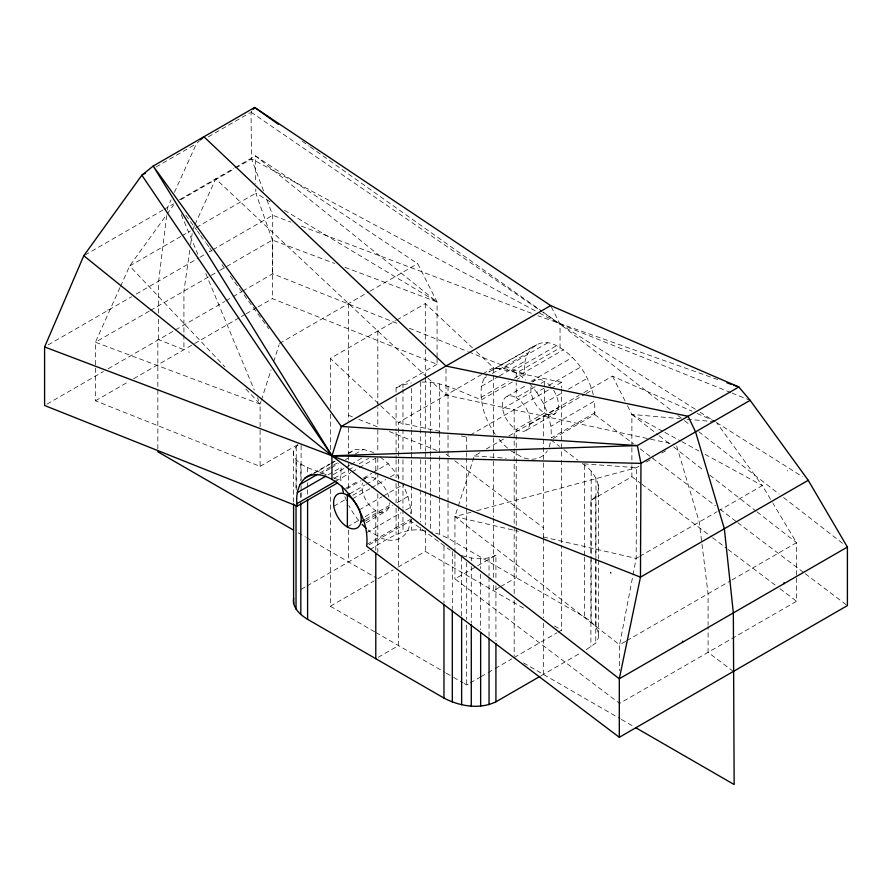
<?xml version="1.0" encoding="UTF-8"?>
<svg xmlns="http://www.w3.org/2000/svg" width="892" height="892" viewBox="0 0 892 892"><rect width="100%" height="100%" fill="white"/><g stroke="black" fill="none" stroke-linecap="round" stroke-linejoin="round"><path stroke-width="0.67" stroke-dasharray="4.46 3.34" d="M582.242 463.528C594.295 470.463 606.66 490.689 590.894 500.39L590.894 558.47M586.144 649.733L595.778 643.021L598.342 638.17C599.948 628.648 591.719 621.468 584.405 616.996L448.029 538.266L439.689 534.341L431.706 531.978M298.173 445.019L296.222 446.535L293.658 450.861L293.591 455.433C299.389 468.188 315.868 469.348 326.918 475.202M495.294 434.359A49.941 28.834 60 0 1 483.174 408.926C480.61 397.542 478.837 383.482 487.277 374.071M107.91 310.394L108.021 309.524M166.648 215.574L158.653 281.103L158.653 313.783M167.317 210.066L167.651 207.312L171.041 199.83M209.486 250.953L209.386 251.812L211.772 250.44M189.806 250.095L183.919 291.127L183.919 333.363M190.587 244.62L192.159 233.671M410.922 518.999L408.826 528.142A49.941 28.834 60 0 1 381.508 538.211L370.068 531.61A49.941 28.834 60 0 1 368.062 530.004M549.249 447.07L550.643 441.027M553.285 438.474L594.741 414.535L594.696 400.965L550.866 426.264M593.325 394.911C588.374 374.584 575.228 355.607 556.552 345.706C536.616 334.5 520.315 355.339 525.355 374.473L517.059 379.256M95.433 368.095L95.433 400.798L260.118 466.404L260.118 404.121L260.955 401.489M261.378 400.162L271.068 369.823M273.599 361.907L279.084 344.758M454.931 552.583L454.931 516.602L457.875 507.37M458.298 506.043L474.321 455.912L480.275 452.478M119.963 287.592L95.433 342.216L95.433 366.735M120.531 286.321L129.663 265.994L166.224 215.284M174.431 192.349L196.441 143.69L199.507 140.847M194.478 225.765L192.75 229.567L195.136 228.196M195.047 224.494L215.708 178.824L426.945 377.171M167.038 214.158L173.539 205.138M263.553 190.921L251.533 158.887L251.042 112.158L253.205 109.337M156.089 166.982L196.441 143.69M208.315 136.833L249.849 112.849M179.593 199.674L233.771 168.387M234.975 167.696L255.446 155.877L417.679 263.664L437.069 301.964L437.069 357.324M84.974 255.056L162.857 210.088M164.061 209.397L173.65 203.855M180.831 199.708L234.752 168.577M235.956 167.886L251.533 158.887L536.783 311.631M180.842 236.447L129.663 265.994L224.884 366.824M182.035 235.756L190.375 230.95M196.318 227.505L255.837 193.151L255.792 189.004M48.179 344.881L131.514 296.768M136.231 294.048L198.76 257.944M199.942 257.264L204.658 254.543M212.965 249.749L272.696 215.262L290.903 222.153M149.243 311.152L95.433 342.216L260.118 404.121L257.454 397.72M150.436 310.461L218.596 271.112M219.789 270.421L272.394 240.048L334.634 263.452M46.997 404.098L103.427 371.529M108.222 368.753L174.252 330.631M175.456 329.94L224.672 301.518M225.877 300.827L231.875 297.359M233.08 296.668L241.487 291.818M242.68 291.127L272.696 273.799L397.732 323.618M95.433 400.798L128.916 381.464M133.7 378.71L193.486 344.189M194.679 343.498L240.115 317.273M241.308 316.582L244.899 314.508M246.092 313.817L256.851 307.606M258.044 306.915L272.394 298.63L437.069 364.248L437.069 358.707M279.508 343.431L368.842 291.851M370.035 291.171L417.679 263.664M330.33 408.514L330.33 358.394L395.624 320.696M396.806 320.016L425.306 303.559L472.425 347.869M260.118 466.404L299.902 443.435M396.081 392.056L396.081 387.908L437.069 364.248M481.613 374.528L398.512 422.507L398.512 480.03M482.806 373.837L493.488 367.671L561.67 382.3L561.67 387.864M314.118 472.905L329.516 464.007M330.698 463.327L335.437 460.595M532.736 346.687L488.894 371.997L539.459 343.286M312.546 474.288L330.319 464.03M331.501 463.349L335.058 461.298M348.081 453.772L355.194 449.668L363.323 449.334L372.287 452.088L375.788 454.229M319.916 472.983L337.689 462.725M484.044 378.23L486.408 376.859M492.328 373.447L527.874 352.92M319.481 474.633L330.151 468.478M331.333 467.798L338.436 463.695M345.55 459.592L347.913 458.22M355.027 454.117L363.323 449.334M495.618 368.586L503.746 368.251L547.577 342.952M328.1 474.856L341.134 467.33L340.644 478.424L341.357 482.349M481.557 386.258L498.149 376.68M499.33 376L525.399 360.948M333.195 474.655L345.048 467.821M346.23 467.129L349.787 465.078M350.969 464.397L361.628 458.243M503.746 368.251L512.722 371.016L556.552 345.706M334.322 478.168L347.356 470.653M348.538 469.961L354.458 466.538M359.197 463.807L368.675 458.332M335.448 481.424L350.846 472.537M352.028 471.857L357.948 468.434M359.142 467.743L375.722 458.176M481.078 397.353L508.328 381.62M514.249 378.197L563.543 349.742M512.32 381.988L481.524 399.772C462.123 392.948 443.346 381.252 422.094 382.088M345.605 488.348L358.64 480.833M363.378 478.09L371.663 473.306M372.856 472.615L388.254 463.728L396.382 473.44L400.408 480.141M531.052 381.285L572.519 357.346M346.653 489.028L360.859 480.821M362.041 480.141L366.779 477.41M507.202 396.327L527.328 384.708M532.067 381.977L535.613 379.925M349.742 493.822L365.129 484.936M366.311 484.256L375.788 478.781L375.788 476.06M535.155 386.771L516.212 397.709L513.636 396.461A19.512 11.273 60 0 0 502.441 406.551A19.512 11.273 60 0 0 515.197 428.896L517.237 430.078A19.512 11.273 60 0 0 529.993 422.462A19.512 11.273 60 0 0 518.787 399.438L516.212 397.709L516.212 382.701M541.076 383.359L544.622 381.308L547.197 383.025A19.512 11.273 60 0 1 550.62 386.303M333.82 506.221L345.65 499.386M352.753 495.294L362.23 489.82M502.653 408.748L531.063 392.346M352.541 498.751L370.314 488.493M371.496 487.812L385.712 479.606M390.451 476.863L396.382 473.44M529.491 383.627L536.806 392.368L543.919 388.265M548.658 385.534L580.636 367.058M461.354 435.976L466.694 437.125L469.069 435.753M470.262 435.073L549.795 389.146M550.988 388.466L561.67 382.3M359.264 509.912L381.776 496.922M382.958 496.242L401.913 485.293M595.187 412.617L551.356 437.916L551.055 427.112L548.39 415.382L543.529 403.53L562.484 392.591M568.405 389.168L587.36 378.23M347.378 526.904L359.208 520.069M365.129 516.646L375.788 510.503L376.803 511.161A19.512 11.273 60 0 0 389.581 502.854M486.229 449.033L504.103 438.719M508.864 435.965L579.142 395.39M583.903 392.636L612.492 376.134L692.036 411.212M365.664 519.144L389.347 505.474M529.77 424.402L558.18 408.001M365.307 521.084L392.558 505.351M397.297 502.62L407.956 496.465L403.106 484.612M548.39 415.382L585.119 394.175M586.3 393.495L592.221 390.072M366.11 522.734L386.236 511.116M526.67 430.033L555.08 413.632M366.601 532.647L400.965 512.811M405.704 510.079L410.443 507.347M367.091 544.298L409.74 519.679M369.02 544.856L410.476 520.917L450.226 550.197M301.106 589.344L305.856 586.601M307.038 585.921L368.775 550.275M369.957 549.595C386.682 539.548 404.767 525.934 425.54 530.885M330.33 489.262L330.33 606.214L374.25 580.859M377.818 578.797L393.249 569.888M397.999 567.145L425.306 551.39L525.789 609.403M638.962 466.282L636.553 467.676L476.451 510.804M646.187 462.112L653.412 457.942M661.842 453.069L666.659 450.293M796.567 578.094L796.567 601.253L619.606 703.42L454.931 578.886L495.919 555.214L495.919 580.112M590.894 500.39L631.882 476.718L631.882 465.646M378.175 657.326L398.512 645.585L398.512 573.244M499.464 587.304L493.488 590.749L493.488 583.792M500.668 586.613L516.212 577.626L516.212 429.42L544.622 413.018L544.622 388.198M638.538 557.043L636.163 558.414L542.838 536.884M639.731 556.352L717.101 511.685M718.294 510.993L762.337 485.571L772.316 502.229M464.308 683.573L466.694 684.956L469.069 683.584M470.262 682.893L479.762 677.407M480.944 676.727L486.876 673.304M488.069 672.613L494.001 669.19M495.194 668.498L511.807 658.909M514.182 657.538L556.92 632.863M558.113 632.172L561.67 630.12L561.67 545.19M541.031 675.779L581.394 652.476M625.582 641.381L619.606 644.838L619.606 670.728M626.775 640.701L730.804 580.636M731.997 579.945L796.567 542.67L773.029 503.411M348.471 453.069L355.194 449.668M396.081 387.908L402.961 384.909L411.357 382.913M461.632 555.538C472.671 558.994 485.215 560.6 495.919 555.214M583.859 463.851L636.553 467.676L636.163 558.414L619.606 644.838L454.931 516.602L471.076 512.253M474.321 455.912L506.21 458.22M627.511 405.782L631.882 414.434L680.161 418.66M687.063 419.262L714.648 421.671M427.948 378.119L446 395.089L649.175 438.875M439.957 431.393L398.512 422.507L330.33 358.394M650.524 439.165L674.932 444.439M454.931 516.602L518.497 531.264M717.781 379.591L537.943 315.712M345.003 267.344L437.069 301.964L255.446 155.877L255.736 183.484M301.306 226.1L531.442 313.259M409.339 328.245L467.341 351.359M468.635 351.872L525.355 374.473M348.594 415.326L352.407 416.843M358.751 419.374L377.818 426.967L377.818 407.488M389.391 431.583L436.991 450.549M333.363 477.777L341.09 480.855M730.76 392.547L560.053 324.086L538.01 312.289M732.053 393.06L748.856 399.806M697.087 413.442L714.76 421.236M631.882 446.268L631.882 414.434L663.581 431.717M664.808 432.386L680.652 441.027M681.867 441.696L698.938 450.995M705.037 454.329L762.337 485.571L716.833 422.908M554.49 625.972L561.67 630.12M298.207 532.836L305.398 536.995M306.603 537.686L376.647 578.127M523.537 662.934L620.185 718.74M621.389 719.431L633.387 726.356M330.33 606.214L374.584 631.77M375.788 632.461L445.164 672.523M446.368 673.215L452.344 676.66M453.537 677.351L463.115 682.882M270.142 201.737L255.837 193.151L272.394 240.048L272.394 298.63M284.459 210.322L437.069 301.964M512.722 371.016L519.713 375.041L525.689 380.115M510.492 450.527L521.932 457.139A49.941 28.834 60 0 0 547.342 450.828M695.314 409.227L560.053 324.086L542.815 312.267M700.019 412.182L715.306 421.805M716.477 422.552L802.343 476.596M251.042 112.158L541.667 311.486M302.332 141.282L309.145 146.121M310.282 146.924L541.879 311.208M543.016 312.01L560.053 324.086L672.345 411.223M594.741 414.535L633.532 443.859M640.177 448.888L715.529 505.875M719.967 509.232L736.591 521.798M737.695 522.634L804.183 572.92M805.286 573.757L847.4 605.601M631.882 476.718L640.724 483.408M641.839 484.245L711.459 536.895M712.563 537.731L726.935 548.602M728.039 549.439L775.561 585.375M779.987 588.72L796.567 601.253M550.91 439.834L559.552 446.379M563.878 449.646L577.916 460.261M446 454.139L450.404 457.462M454.797 460.796L543.406 527.808M733.347 671.442L708.081 652.342L708.081 626.452M677.853 415.494L683.361 419.775M684.454 420.623L688.858 424.046M698.771 431.728L779.14 494.101M783.544 497.513L842.996 543.641M631.882 414.434L658.24 434.95M659.333 435.809L669.212 443.502M673.605 446.925L704.346 470.865M709.831 475.135L755.948 511.038M757.04 511.897L796.567 542.67L796.567 576.734M380.271 456.96L388.254 463.728M476.44 351.649L493.488 367.671L493.488 517.014M245.835 389.001L260.118 404.121M185.837 215.251L196.519 229.868M197.344 230.995L199.808 234.373M200.622 235.488L205.561 242.234M206.375 243.36L208.84 246.738M209.665 247.865L212.129 251.232M221.985 264.723L224.45 268.102M230.203 275.974L268.827 328.813M536.806 392.368L543.529 403.53M612.492 376.134L625.002 400.842M551.289 306.837L560.053 324.086L560.053 347.847L516.212 373.157L516.212 381.341M181.299 214.571L197.812 254.276M205.796 273.487L254.253 390.038M266.92 199.886L272.696 215.262L272.696 273.799M188.859 351.682L189.137 352.474M787.547 470.318L787.725 470.909M676.682 446.067L699.25 521.998L701.792 542.693M407.956 496.465L410.632 508.184L410.777 513.591M701.971 544.075L708.081 593.76L708.081 625.091M631.882 447.65L631.882 464.264M598.409 484.635L598.342 558.961M598.342 560.343L598.342 638.17M595.967 477.978L595.967 558.113M595.967 559.485L595.967 627.188M595.778 496.242L595.778 557.165M595.778 558.548L595.778 643.021M591.184 471.333L591.184 621.813M590.894 559.853L590.894 646.99M584.405 465.167L584.405 555.705M584.405 557.099L584.405 616.996M561.67 389.258L561.67 458.867M561.67 460.261L561.67 543.797M544.622 386.827L544.622 381.308L542.046 380.059A19.512 11.273 60 0 0 533.215 381.642M543.406 416.029L543.406 461.565M543.406 462.948L543.406 537.486M543.406 538.868L543.406 617.699M543.406 623.229L543.406 674.408M514.182 409.707L514.182 594.852M514.182 600.428L514.182 656.144M495.919 585.643L495.919 640.969M493.488 518.408L493.488 578.228M489.039 557.857L489.039 575.864M489.039 577.247L489.039 636.788M480.643 558.816L480.643 568.55M480.643 574.102L480.643 629.696M471.288 558.024L471.288 560.789M471.288 566.331L471.288 623.095M466.694 437.125L466.694 456.615M466.694 458.009L466.694 506.745M466.694 508.128L466.694 556.864M466.694 562.428L466.694 619.516M466.694 625.08L466.694 684.956M461.632 556.909L461.632 616.327M454.931 553.977L454.931 578.886M452.311 551.512L452.311 608.645M448.029 386.437L448.029 433.791M448.029 435.185L448.029 502.051M448.029 503.445L448.029 538.266M446 368.797L446 395.089M443.971 546.238L443.971 603.349M439.689 383.861L439.689 431.237M439.689 432.631L439.689 496.721M439.689 498.115L439.689 534.341M430.368 382.367L430.368 450.07M430.368 451.452L430.368 455.6M430.368 456.972L430.368 491.514M430.368 492.897L430.368 528.822M425.306 303.559L425.306 343.933M425.306 349.508L425.306 375.956M425.306 377.349L425.306 451.14M425.306 452.534L425.306 490.121M425.306 491.514L425.306 524.931M425.306 530.506L425.306 551.39M420.712 382.044L420.712 451.263M420.712 459.57L420.712 488.649M420.712 490.031L420.712 521.876M420.712 527.406L420.712 530.171M411.357 388.466L411.357 428.773M411.357 430.156L411.357 451.006M411.357 452.389L411.357 484.356M411.357 485.75L411.357 513.536M411.357 519.099L411.357 530.216M402.961 384.909L402.961 387.685M402.961 389.068L402.961 427.837M402.961 429.219L402.961 451.374M402.961 459.692L402.961 481.847M402.961 483.23L402.961 508.15M402.961 509.533L402.961 531.688M398.512 481.424L398.512 505.073M398.512 506.466L398.512 567.68M396.081 397.587L396.081 430.78M396.081 432.163L396.081 458.443M396.081 459.826L396.081 477.811M396.081 483.341L396.081 502.709M396.081 508.239L396.081 534.509M377.818 330.977L377.818 406.105M377.818 429.754L377.818 452.043M377.818 457.618L377.818 471.545M377.818 472.938L377.818 488.258M377.818 493.833L377.818 552.338M375.788 458.321L375.788 474.689M375.788 550.397L375.788 510.503L374.763 509.979A19.512 11.273 60 0 1 362.408 483.029M348.594 303.548L348.594 420.857M348.594 427.77L348.594 454.05M348.594 455.433L348.594 466.505M348.594 467.887L348.594 490.009M348.594 530.116L348.594 561.927M330.33 414.089L330.33 450.282M307.595 467.508L307.595 474.477M307.595 482.828L307.595 488.403M307.595 489.797L307.595 495.372M301.106 445.509L301.106 480.086M301.106 485.616L301.106 491.146M301.106 492.529L301.106 499.453M300.816 464.052L300.816 480.766M300.816 493.309L300.816 498.884M296.222 446.535L296.222 490.845M296.032 459.926L296.032 490.321M293.658 450.861L293.591 502.497M183.919 334.723L183.919 349.709L157.839 339.317L157.839 450.404M158.653 319.225L158.653 339.64M507.492 448.074A49.941 28.834 60 0 1 498.394 438.507M553.631 390.328A19.512 11.273 60 0 1 557.734 409.751A19.512 11.273 60 0 1 545.648 413.676L543.607 412.494A19.512 11.273 60 0 1 531.599 384.419M358.774 520.582A49.941 28.834 60 0 1 348.805 505.396M346.575 500.724A49.941 28.834 60 0 1 344.658 495.963M364.382 479.127A19.512 11.273 60 0 1 373.213 477.532L378.364 480.509A19.512 11.273 60 0 1 388.812 496.944"/><path stroke-width="1.34" d="M539.85 676.459L495.919 701.826C479.472 709.709 459.625 706.308 443.971 698.068L307.595 619.338C300.281 614.867 292.052 607.686 293.658 598.164M337.533 482.906L297.259 506.154C295.074 493.956 298.932 478.859 311.743 474.276M297.259 506.154L44.6 405.492L44.6 346.955L83.781 255.748L141.85 175.211L153.179 166.046L254.655 107.464L550.665 305.599L738.821 386.994L750.15 400.33L808.219 480.297L847.4 547.064L847.4 605.601L619.304 737.294L366.645 546.227C369.076 525.053 358.473 504.292 344.423 489.039C334.511 479.216 318.043 468.969 304.64 478.38M253.205 109.337L254.655 107.464L278.494 124.378M200.522 139.899L203.911 136.755L446 366.032L688.089 416.285L695.559 431.851L724.349 528.722L733.347 612.904L734.161 784.536L635.784 727.738M145.407 173.148L141.85 175.211L331.947 455.779L619.304 678.756L619.304 737.294M550.665 305.599L341.335 426.454L331.947 455.779L331.947 479.539M299.779 484.612L317.541 474.354M297.304 492.64L325.736 476.228M296.813 503.735L335.905 481.156M349.742 493.822L347.378 495.194L344.803 493.934A19.512 11.273 60 0 0 333.597 504.025A19.512 11.273 60 0 0 346.352 526.38L348.393 527.562A19.512 11.273 60 0 0 361.148 519.936A19.512 11.273 60 0 0 349.954 496.911L347.378 495.194L347.378 526.904M360.937 521.876L364.482 519.824M750.15 400.33L640.958 463.372L331.947 455.779L44.6 346.955M808.219 480.297L640.467 577.146L619.304 678.756L847.4 547.064M726.991 382.835L730.927 384.218M733.558 385.143L738.821 386.994L637.345 445.576L331.947 455.779L83.781 255.748M157.839 451.798L293.401 530.071M610.596 572.486L610.775 573.077M342.06 486.173L342.751 489.998A49.941 28.834 60 0 0 343.442 492.362M783.979 582.632L784.09 583.613M682.514 641.203L682.614 642.195M495.919 643.734L495.919 701.826M489.039 638.181L489.039 704.647M480.643 632.473L480.643 706.118M471.288 624.478L471.288 706.163M461.632 617.71L461.632 704.747M452.311 610.028L452.311 701.993M443.971 604.743L443.971 698.068M375.788 553.174L375.788 658.709M307.595 499.542L307.595 619.338M300.816 503.066L300.816 614.521M296.032 505.519L296.032 609.147M293.591 503.891L293.591 603.572M366.066 528.254A49.941 28.834 60 0 1 362.174 524.44M640.958 463.372L640.467 577.146L331.947 455.779L153.179 166.046L341.335 426.454L637.345 445.576L640.958 463.372"/></g></svg>
